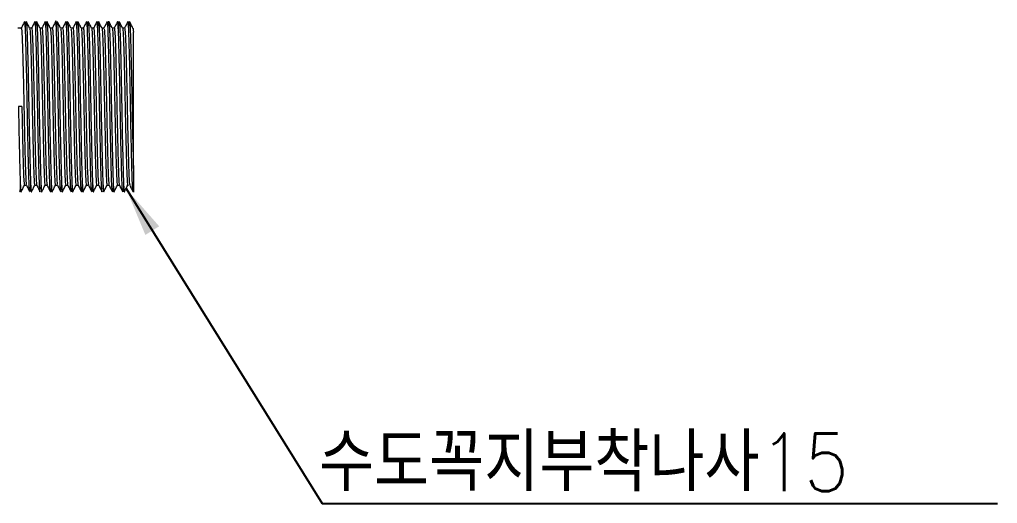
# Model space of a CAD drawing. Extents: x 14808 to 20058, y -13198 to -11680.
# Drawn here: x 18903.1 to 18962.3, y -12763 to -12733.8 of the extents above; entities that cross this region are included whole.
import ezdxf

# ---------------------------------------------------------------- set-up
doc = ezdxf.new("R2010")
doc.units = 0
doc.header["$LTSCALE"] = 7
doc.header["$MEASUREMENT"] = 0
doc.layers.get('0').update_dxf_attribs({"color": 2, "linetype": 'CONTINUOUS'})
doc.layers.add('D', color=2, linetype='CONTINUOUS')
doc.styles.add('GHS', font='romans', dxfattribs={"bigfont": 'ghs'})
doc.dimstyles.new('STANDARD$7', dxfattribs={"dimtxt": 3.5, "dimasz": 3, "dimexe": 1, "dimexo": 0.0625, "dimgap": 1, "dimtad": 1, "dimdec": 4, "dimzin": 0, "dimdsep": 46, "dimtxsty": 'GHS', "dimcen": 1, "dimclrt": 2, "dimadec": 0, "dimazin": 0, "dimtfac": 1, "dimtdec": 4, "dimtofl": 0, "dimtmove": 0, "dimatfit": 3, "dimfxl": 1, "dimtolj": 1, "dimtzin": 0, "dimarcsym": 0})

msp = doc.modelspace()

# ---------------------------------------------------------------- linework, layer by layer
at = {"color": 7, "linetype": 'Continuous', "lineweight": 15}
for p, q in [((18903.222, -12734.302), (18903.004, -12734.302)), ((18903.847, -12734.302), (18903.724, -12734.302)), ((18904.472, -12734.302), (18904.349, -12734.302)), ((18905.097, -12734.302), (18904.974, -12734.302)), ((18905.722, -12734.302), (18905.599, -12734.302)), ((18906.347, -12734.302), (18906.224, -12734.302)), ((18906.972, -12734.302), (18906.849, -12734.302)), ((18907.597, -12734.302), (18907.474, -12734.302)), ((18908.222, -12734.302), (18908.099, -12734.302)), ((18908.847, -12734.302), (18908.724, -12734.302)), ((18909.472, -12734.302), (18909.349, -12734.302)), ((18903.254, -12739.052), (18903.048, -12739.052)), ((18903.41, -12743.802), (18903.533, -12743.802)), ((18903.784, -12743.677), (18903.755, -12744.149)), ((18904.035, -12743.802), (18904.158, -12743.802)), ((18904.66, -12743.802), (18904.783, -12743.802)), ((18905.285, -12743.802), (18905.408, -12743.802)), ((18905.659, -12743.671), (18905.635, -12744.106)), ((18905.91, -12743.802), (18906.033, -12743.802)), ((18906.535, -12743.802), (18906.658, -12743.802)), ((18907.16, -12743.802), (18907.283, -12743.802)), ((18907.534, -12743.68), (18907.504, -12744.156)), ((18907.785, -12743.802), (18907.908, -12743.802)), ((18908.41, -12743.802), (18908.533, -12743.802)), ((18909.035, -12743.802), (18909.158, -12743.802)), ((18909.66, -12743.802), (18909.701, -12743.802))]:
    msp.add_line(p, q, dxfattribs=at)
for points, knots in [([(18903.425, -12733.892), (18903.391, -12733.961), (18903.322, -12734.098), (18903.254, -12734.234), (18903.22, -12734.302)], [0, 0, 0, 0, 0.504702, 1, 1, 1, 1]), ([(18903.736, -12744.137), (18903.732, -12744.145), (18903.716, -12744.172), (18903.688, -12743.6), (18903.658, -12742.582), (18903.635, -12741.596), (18903.612, -12740.537), (18903.587, -12739.265), (18903.555, -12737.515), (18903.52, -12735.934), (18903.488, -12734.718), (18903.454, -12733.967), (18903.434, -12733.938), (18903.424, -12733.925)], [0, 0, 0, 0, 0.045469, 0.152868, 0.260273, 0.346272, 0.367918, 0.475321, 0.582722, 0.690123, 0.797527, 0.904926, 1, 1, 1, 1]), ([(18903.471, -12734.442), (18903.473, -12734.402), (18903.48, -12734.222), (18903.493, -12734.023), (18903.504, -12733.947), (18903.509, -12733.909)], [0, 0, 0, 0, 0.1238, 0.560022, 1, 1, 1, 1]), ([(18903.726, -12734.305), (18903.691, -12734.237), (18903.623, -12734.099), (18903.554, -12733.961), (18903.519, -12733.892)], [0, 0, 0, 0, 0.4999872, 1, 1, 1, 1]), ([(18903.52, -12733.91), (18903.522, -12733.909), (18903.529, -12733.905), (18903.543, -12734.047), (18903.56, -12734.336), (18903.577, -12734.765), (18903.593, -12735.318), (18903.609, -12735.972), (18903.627, -12736.72), (18903.643, -12737.494), (18903.659, -12738.276), (18903.67, -12738.857), (18903.681, -12739.472), (18903.694, -12740.125), (18903.711, -12740.957), (18903.728, -12741.743), (18903.745, -12742.446), (18903.761, -12743.059), (18903.777, -12743.552), (18903.795, -12743.924), (18903.812, -12744.144), (18903.825, -12744.234), (18903.832, -12744.2), (18903.833, -12744.192)], [0, 0, 0, 0, 0.017466, 0.071845, 0.124691, 0.179069, 0.231917, 0.286298, 0.339143, 0.393521, 0.439816, 0.487129, 0.500794, 0.553638, 0.608015, 0.660863, 0.715244, 0.76809, 0.822469, 0.875315, 0.929694, 0.982542, 1, 1, 1, 1]), ([(18904.05, -12733.892), (18904.016, -12733.961), (18903.947, -12734.098), (18903.879, -12734.234), (18903.845, -12734.302)], [0, 0, 0, 0, 0.5047353, 1, 1, 1, 1]), ([(18904.362, -12744.196), (18904.361, -12744.199), (18904.35, -12744.274), (18904.326, -12743.875), (18904.292, -12742.992), (18904.26, -12741.599), (18904.225, -12739.936), (18904.193, -12738.168), (18904.158, -12736.505), (18904.125, -12735.116), (18904.091, -12734.215), (18904.066, -12733.821), (18904.052, -12733.929), (18904.049, -12733.952)], [0, 0, 0, 0, 0.004909, 0.112277, 0.219648, 0.327018, 0.434387, 0.541759, 0.649126, 0.7565, 0.863868, 0.971239, 1, 1, 1, 1]), ([(18904.096, -12734.419), (18904.102, -12734.301), (18904.114, -12734.067), (18904.125, -12733.974), (18904.131, -12733.928)], [0, 0, 0, 0, 0.506516, 1, 1, 1, 1]), ([(18904.351, -12734.306), (18904.317, -12734.237), (18904.248, -12734.099), (18904.179, -12733.961), (18904.144, -12733.893)], [0, 0, 0, 0, 0.499988, 1, 1, 1, 1]), ([(18904.146, -12733.901), (18904.146, -12733.9), (18904.152, -12733.888), (18904.163, -12734.002), (18904.181, -12734.249), (18904.198, -12734.652), (18904.215, -12735.172), (18904.23, -12735.808), (18904.247, -12736.53), (18904.265, -12737.33), (18904.282, -12738.172), (18904.298, -12739.046), (18904.314, -12739.913), (18904.332, -12740.763), (18904.349, -12741.557), (18904.366, -12742.287), (18904.382, -12742.919), (18904.398, -12743.446), (18904.416, -12743.846), (18904.433, -12744.105), (18904.447, -12744.224), (18904.455, -12744.2), (18904.458, -12744.191)], [0, 0, 0, 0, 0.004704, 0.057666, 0.112162, 0.165128, 0.219629, 0.272592, 0.327091, 0.380054, 0.434553, 0.487517, 0.542018, 0.59498, 0.649478, 0.702444, 0.756946, 0.809907, 0.864404, 0.91737, 0.971871, 1, 1, 1, 1]), ([(18904.675, -12733.892), (18904.641, -12733.961), (18904.572, -12734.098), (18904.504, -12734.234), (18904.47, -12734.302)], [0, 0, 0, 0, 0.504722, 1, 1, 1, 1]), ([(18904.986, -12744.143), (18904.979, -12744.13), (18904.961, -12744.095), (18904.929, -12743.381), (18904.898, -12742.172), (18904.863, -12740.589), (18904.83, -12738.838), (18904.796, -12737.112), (18904.762, -12735.598), (18904.73, -12734.497), (18904.699, -12733.903), (18904.681, -12733.945), (18904.674, -12733.962)], [0, 0, 0, 0, 0.07125, 0.178678, 0.286111, 0.393537, 0.500971, 0.608398, 0.715829, 0.823259, 0.930687, 1, 1, 1, 1]), ([(18904.721, -12734.431), (18904.726, -12734.337), (18904.736, -12734.118), (18904.752, -12733.93), (18904.762, -12733.906), (18904.767, -12733.894)], [0, 0, 0, 0, 0.2793715, 0.6528108, 1, 1, 1, 1]), ([(18904.976, -12734.306), (18904.942, -12734.237), (18904.873, -12734.099), (18904.804, -12733.961), (18904.769, -12733.893)], [0, 0, 0, 0, 0.499988, 1, 1, 1, 1]), ([(18904.771, -12733.906), (18904.775, -12733.921), (18904.785, -12733.953), (18904.801, -12734.18), (18904.819, -12734.541), (18904.836, -12735.038), (18904.851, -12735.643), (18904.868, -12736.351), (18904.885, -12737.129), (18904.903, -12737.968), (18904.919, -12738.831), (18904.935, -12739.708), (18904.952, -12740.559), (18904.97, -12741.374), (18904.987, -12742.116), (18905.003, -12742.778), (18905.019, -12743.328), (18905.036, -12743.762), (18905.054, -12744.055), (18905.069, -12744.213), (18905.079, -12744.201), (18905.083, -12744.196)], [0, 0, 0, 0, 0.045281, 0.098183, 0.152618, 0.205524, 0.259964, 0.312865, 0.3673, 0.420206, 0.474645, 0.527547, 0.581984, 0.634887, 0.689324, 0.742228, 0.796666, 0.849568, 0.904004, 0.95691, 1, 1, 1, 1]), ([(18905.3, -12733.892), (18905.266, -12733.961), (18905.197, -12734.098), (18905.129, -12734.234), (18905.095, -12734.302)], [0, 0, 0, 0, 0.504758, 1, 1, 1, 1]), ([(18905.612, -12744.149), (18905.608, -12744.16), (18905.594, -12744.211), (18905.568, -12743.711), (18905.535, -12742.691), (18905.501, -12741.218), (18905.467, -12739.512), (18905.435, -12737.749), (18905.399, -12736.14), (18905.368, -12734.84), (18905.333, -12734.084), (18905.311, -12733.781), (18905.299, -12733.899), (18905.299, -12733.902)], [0, 0, 0, 0, 0.030747, 0.138142, 0.245545, 0.352941, 0.46034, 0.56774, 0.675137, 0.782538, 0.889933, 0.997336, 1, 1, 1, 1]), ([(18905.346, -12734.442), (18905.349, -12734.37), (18905.358, -12734.165), (18905.372, -12733.97), (18905.383, -12733.923), (18905.388, -12733.9)], [0, 0, 0, 0, 0.219779, 0.616153, 1, 1, 1, 1]), ([(18905.601, -12734.306), (18905.567, -12734.237), (18905.498, -12734.099), (18905.429, -12733.961), (18905.394, -12733.892)], [0, 0, 0, 0, 0.499987, 1, 1, 1, 1]), ([(18905.396, -12733.912), (18905.399, -12733.917), (18905.407, -12733.929), (18905.422, -12734.112), (18905.44, -12734.442), (18905.457, -12734.906), (18905.473, -12735.49), (18905.489, -12736.17), (18905.506, -12736.938), (18905.524, -12737.759), (18905.541, -12738.625), (18905.556, -12739.494), (18905.573, -12740.36), (18905.59, -12741.18), (18905.608, -12741.947), (18905.624, -12742.625), (18905.64, -12743.208), (18905.657, -12743.667), (18905.675, -12744.003), (18905.692, -12744.178), (18905.702, -12744.243), (18905.708, -12744.209), (18905.708, -12744.208)], [0, 0, 0, 0, 0.031873, 0.086371, 0.139334, 0.193834, 0.246798, 0.301299, 0.354261, 0.408759, 0.461725, 0.516227, 0.569189, 0.623686, 0.676652, 0.731154, 0.784116, 0.838614, 0.891578, 0.946077, 0.999041, 1, 1, 1, 1]), ([(18905.925, -12733.892), (18905.891, -12733.961), (18905.822, -12734.098), (18905.754, -12734.234), (18905.72, -12734.302)], [0, 0, 0, 0, 0.504726, 1, 1, 1, 1]), ([(18906.236, -12744.184), (18906.226, -12744.128), (18906.205, -12744.009), (18906.171, -12743.131), (18906.14, -12741.816), (18906.104, -12740.175), (18906.073, -12738.411), (18906.038, -12736.721), (18906.005, -12735.284), (18905.971, -12734.308), (18905.943, -12733.848), (18905.928, -12733.939), (18905.924, -12733.966)], [0, 0, 0, 0, 0.097219, 0.204622, 0.312026, 0.419427, 0.526834, 0.634232, 0.741639, 0.84904, 0.956443, 1, 1, 1, 1]), ([(18905.972, -12734.412), (18905.974, -12734.38), (18905.981, -12734.206), (18905.993, -12734.017), (18906.004, -12733.944), (18906.01, -12733.908)], [0, 0, 0, 0, 0.102726, 0.563363, 1, 1, 1, 1]), ([(18906.226, -12734.306), (18906.192, -12734.238), (18906.123, -12734.1), (18906.054, -12733.962), (18906.02, -12733.893)], [0, 0, 0, 0, 0.499988, 1, 1, 1, 1]), ([(18906.021, -12733.913), (18906.023, -12733.912), (18906.03, -12733.91), (18906.043, -12734.056), (18906.06, -12734.347), (18906.078, -12734.785), (18906.094, -12735.336), (18906.11, -12736), (18906.127, -12736.743), (18906.144, -12737.56), (18906.161, -12738.411), (18906.177, -12739.288), (18906.194, -12740.15), (18906.211, -12740.989), (18906.228, -12741.766), (18906.245, -12742.472), (18906.261, -12743.076), (18906.278, -12743.569), (18906.295, -12743.933), (18906.313, -12744.15), (18906.325, -12744.236), (18906.332, -12744.202), (18906.333, -12744.195)], [0, 0, 0, 0, 0.018558, 0.071538, 0.126054, 0.179038, 0.233559, 0.286539, 0.341055, 0.394037, 0.448555, 0.501537, 0.556056, 0.609037, 0.663554, 0.716538, 0.771058, 0.824038, 0.878554, 0.931539, 0.98606, 1, 1, 1, 1]), ([(18906.55, -12733.892), (18906.516, -12733.961), (18906.447, -12734.098), (18906.379, -12734.234), (18906.345, -12734.302)], [0, 0, 0, 0, 0.504711, 1, 1, 1, 1]), ([(18906.861, -12744.167), (18906.852, -12744.127), (18906.832, -12744.037), (18906.799, -12743.214), (18906.767, -12741.931), (18906.732, -12740.308), (18906.7, -12738.547), (18906.665, -12736.843), (18906.632, -12735.381), (18906.599, -12734.364), (18906.57, -12733.864), (18906.554, -12733.943), (18906.549, -12733.968)], [0, 0, 0, 0, 0.088958, 0.196372, 0.303789, 0.411201, 0.518619, 0.626031, 0.733447, 0.84086, 0.948274, 1, 1, 1, 1]), ([(18906.597, -12734.414), (18906.6, -12734.363), (18906.607, -12734.175), (18906.621, -12733.987), (18906.632, -12733.93), (18906.637, -12733.903)], [0, 0, 0, 0, 0.161128, 0.597396, 1, 1, 1, 1]), ([(18906.851, -12734.306), (18906.817, -12734.237), (18906.748, -12734.099), (18906.679, -12733.961), (18906.644, -12733.892)], [0, 0, 0, 0, 0.499987, 1, 1, 1, 1]), ([(18906.645, -12733.914), (18906.648, -12733.916), (18906.656, -12733.922), (18906.671, -12734.092), (18906.688, -12734.405), (18906.705, -12734.862), (18906.721, -12735.431), (18906.738, -12736.109), (18906.755, -12736.864), (18906.772, -12737.689), (18906.789, -12738.544), (18906.805, -12739.422), (18906.822, -12740.281), (18906.839, -12741.113), (18906.856, -12741.879), (18906.873, -12742.572), (18906.889, -12743.159), (18906.906, -12743.633), (18906.923, -12743.978), (18906.94, -12744.17), (18906.951, -12744.241), (18906.958, -12744.205), (18906.958, -12744.202)], [0, 0, 0, 0, 0.028221, 0.081132, 0.135577, 0.188492, 0.242942, 0.295852, 0.350296, 0.40321, 0.457658, 0.510571, 0.565018, 0.61793, 0.672376, 0.72529, 0.779739, 0.83265, 0.887095, 0.94001, 0.99446, 1, 1, 1, 1]), ([(18907.175, -12733.892), (18907.141, -12733.961), (18907.072, -12734.098), (18907.004, -12734.234), (18906.97, -12734.302)], [0, 0, 0, 0, 0.504745, 1, 1, 1, 1]), ([(18907.486, -12744.136), (18907.481, -12744.143), (18907.466, -12744.164), (18907.437, -12743.578), (18907.405, -12742.472), (18907.37, -12740.949), (18907.337, -12739.219), (18907.304, -12737.47), (18907.269, -12735.896), (18907.237, -12734.692), (18907.204, -12733.96), (18907.183, -12733.94), (18907.174, -12733.93)], [0, 0, 0, 0, 0.048338, 0.155756, 0.263181, 0.3706, 0.478022, 0.585442, 0.692863, 0.800286, 0.907704, 1, 1, 1, 1]), ([(18907.221, -12734.441), (18907.222, -12734.408), (18907.229, -12734.233), (18907.242, -12734.034), (18907.253, -12733.953), (18907.259, -12733.911)], [0, 0, 0, 0, 0.102914, 0.547289, 1, 1, 1, 1]), ([(18907.476, -12734.306), (18907.442, -12734.237), (18907.373, -12734.1), (18907.304, -12733.962), (18907.27, -12733.893)], [0, 0, 0, 0, 0.499987, 1, 1, 1, 1]), ([(18907.271, -12733.909), (18907.272, -12733.908), (18907.279, -12733.902), (18907.292, -12734.036), (18907.309, -12734.316), (18907.326, -12734.739), (18907.343, -12735.286), (18907.359, -12735.935), (18907.376, -12736.678), (18907.393, -12737.482), (18907.41, -12738.338), (18907.426, -12739.207), (18907.443, -12740.079), (18907.46, -12740.914), (18907.477, -12741.704), (18907.494, -12742.411), (18907.51, -12743.029), (18907.527, -12743.529), (18907.544, -12743.908), (18907.561, -12744.136), (18907.574, -12744.232), (18907.581, -12744.2), (18907.583, -12744.192)], [0, 0, 0, 0, 0.013219, 0.06774, 0.120725, 0.175246, 0.228232, 0.282756, 0.33574, 0.390259, 0.443247, 0.497772, 0.550755, 0.605274, 0.65826, 0.712784, 0.765769, 0.82029, 0.873275, 0.927796, 0.980782, 1, 1, 1, 1]), ([(18907.8, -12733.892), (18907.766, -12733.961), (18907.697, -12734.098), (18907.629, -12734.234), (18907.595, -12734.302)], [0, 0, 0, 0, 0.504725, 1, 1, 1, 1]), ([(18908.112, -12744.189), (18908.111, -12744.194), (18908.099, -12744.267), (18908.075, -12743.859), (18908.041, -12742.96), (18908.009, -12741.558), (18907.974, -12739.89), (18907.942, -12738.122), (18907.907, -12736.464), (18907.875, -12735.084), (18907.84, -12734.199), (18907.815, -12733.817), (18907.801, -12733.927), (18907.799, -12733.948)], [0, 0, 0, 0, 0.007714, 0.115089, 0.222467, 0.329844, 0.43722, 0.544599, 0.651973, 0.759354, 0.866729, 0.974107, 1, 1, 1, 1]), ([(18907.846, -12734.423), (18907.852, -12734.309), (18907.863, -12734.077), (18907.874, -12733.982), (18907.88, -12733.934)], [0, 0, 0, 0, 0.493516, 1, 1, 1, 1]), ([(18908.101, -12734.305), (18908.066, -12734.237), (18907.998, -12734.099), (18907.929, -12733.961), (18907.894, -12733.892)], [0, 0, 0, 0, 0.499987, 1, 1, 1, 1]), ([(18907.895, -12733.898), (18907.896, -12733.897), (18907.901, -12733.884), (18907.913, -12733.993), (18907.93, -12734.232), (18907.947, -12734.628), (18907.964, -12735.141), (18907.98, -12735.772), (18907.996, -12736.489), (18908.014, -12737.286), (18908.031, -12738.126), (18908.047, -12739), (18908.063, -12739.867), (18908.081, -12740.719), (18908.098, -12741.516), (18908.115, -12742.251), (18908.131, -12742.888), (18908.147, -12743.421), (18908.165, -12743.828), (18908.182, -12744.095), (18908.196, -12744.223), (18908.205, -12744.2), (18908.208, -12744.191)], [0, 0, 0, 0, 0.002519, 0.055367, 0.109747, 0.162599, 0.216983, 0.269833, 0.324215, 0.377065, 0.431447, 0.484298, 0.538683, 0.591531, 0.645912, 0.698765, 0.753151, 0.805998, 0.860379, 0.913231, 0.967615, 1, 1, 1, 1]), ([(18908.425, -12733.892), (18908.391, -12733.961), (18908.322, -12734.098), (18908.254, -12734.234), (18908.22, -12734.302)], [0, 0, 0, 0, 0.504696, 1, 1, 1, 1]), ([(18908.736, -12744.146), (18908.729, -12744.129), (18908.71, -12744.086), (18908.678, -12743.355), (18908.647, -12742.134), (18908.612, -12740.544), (18908.579, -12738.791), (18908.545, -12737.068), (18908.511, -12735.562), (18908.479, -12734.475), (18908.448, -12733.896), (18908.431, -12733.945), (18908.424, -12733.964)], [0, 0, 0, 0, 0.074107, 0.181537, 0.28897, 0.396398, 0.503833, 0.611261, 0.718693, 0.826124, 0.933554, 1, 1, 1, 1]), ([(18908.472, -12734.43), (18908.476, -12734.342), (18908.485, -12734.127), (18908.501, -12733.936), (18908.512, -12733.906), (18908.517, -12733.891)], [0, 0, 0, 0, 0.258399, 0.634493, 1, 1, 1, 1]), ([(18908.726, -12734.306), (18908.692, -12734.237), (18908.623, -12734.099), (18908.554, -12733.961), (18908.519, -12733.893)], [0, 0, 0, 0, 0.499987, 1, 1, 1, 1]), ([(18908.521, -12733.908), (18908.525, -12733.92), (18908.535, -12733.948), (18908.551, -12734.165), (18908.568, -12734.518), (18908.585, -12735.009), (18908.601, -12735.608), (18908.617, -12736.311), (18908.635, -12737.086), (18908.652, -12737.923), (18908.668, -12738.785), (18908.684, -12739.662), (18908.701, -12740.514), (18908.719, -12741.332), (18908.736, -12742.079), (18908.752, -12742.746), (18908.768, -12743.302), (18908.786, -12743.743), (18908.803, -12744.043), (18908.819, -12744.209), (18908.828, -12744.201), (18908.833, -12744.198)], [0, 0, 0, 0, 0.042405, 0.095376, 0.149883, 0.202858, 0.25737, 0.31034, 0.364847, 0.417821, 0.472332, 0.525304, 0.579812, 0.632784, 0.687293, 0.740267, 0.794777, 0.847748, 0.902255, 0.955231, 1, 1, 1, 1]), ([(18909.05, -12733.892), (18909.016, -12733.961), (18908.947, -12734.098), (18908.879, -12734.234), (18908.845, -12734.302)], [0, 0, 0, 0, 0.50473, 1, 1, 1, 1]), ([(18909.361, -12744.198), (18909.358, -12744.19), (18909.344, -12744.154), (18909.317, -12743.709), (18909.284, -12742.651), (18909.25, -12741.176), (18909.216, -12739.464), (18909.184, -12737.705), (18909.148, -12736.096), (18909.117, -12734.831), (18909.082, -12734.001), (18909.06, -12733.931), (18909.049, -12733.896)], [0, 0, 0, 0, 0.03366, 0.141058, 0.248463, 0.355863, 0.463265, 0.570668, 0.678068, 0.785473, 0.892871, 1, 1, 1, 1]), ([(18909.096, -12734.443), (18909.099, -12734.376), (18909.107, -12734.176), (18909.122, -12733.979), (18909.132, -12733.927), (18909.137, -12733.901)], [0, 0, 0, 0, 0.202933, 0.606792, 1, 1, 1, 1]), ([(18909.351, -12734.306), (18909.317, -12734.237), (18909.248, -12734.099), (18909.179, -12733.961), (18909.144, -12733.892)], [0, 0, 0, 0, 0.499988, 1, 1, 1, 1]), ([(18909.146, -12733.913), (18909.148, -12733.916), (18909.157, -12733.924), (18909.171, -12734.099), (18909.189, -12734.421), (18909.206, -12734.878), (18909.222, -12735.456), (18909.238, -12736.131), (18909.255, -12736.896), (18909.273, -12737.714), (18909.29, -12738.578), (18909.305, -12739.448), (18909.322, -12740.315), (18909.339, -12741.137), (18909.357, -12741.908), (18909.373, -12742.591), (18909.389, -12743.18), (18909.406, -12743.646), (18909.424, -12743.988), (18909.441, -12744.173), (18909.452, -12744.241), (18909.458, -12744.205), (18909.458, -12744.202)], [0, 0, 0, 0, 0.028975, 0.083389, 0.13627, 0.190685, 0.243567, 0.297983, 0.350863, 0.405277, 0.458161, 0.512579, 0.565458, 0.619871, 0.672754, 0.727172, 0.780052, 0.834466, 0.887347, 0.941762, 0.994644, 1, 1, 1, 1]), ([(18909.675, -12733.892), (18909.641, -12733.961), (18909.572, -12734.098), (18909.504, -12734.234), (18909.47, -12734.302)], [0, 0, 0, 0, 0.504719, 1, 1, 1, 1]), ([(18909.99, -12744.212), (18909.99, -12744.212), (18909.99, -12744.212), (18909.979, -12744.208), (18909.955, -12743.989), (18909.921, -12743.11), (18909.889, -12741.773), (18909.853, -12740.13), (18909.822, -12738.364), (18909.787, -12736.679), (18909.754, -12735.251), (18909.72, -12734.289), (18909.693, -12733.843), (18909.678, -12733.938), (18909.674, -12733.964)], [0, 0, 0, 0, 0.000002, 0.004629, 0.110755, 0.216883, 0.323012, 0.429137, 0.535268, 0.641392, 0.747523, 0.853649, 0.959777, 1, 1, 1, 1]), ([(18909.722, -12734.414), (18909.723, -12734.388), (18909.73, -12734.218), (18909.743, -12734.028), (18909.754, -12733.949), (18909.759, -12733.911)], [0, 0, 0, 0, 0.084147, 0.551946, 1, 1, 1, 1]), ([(18909.976, -12734.306), (18909.942, -12734.237), (18909.873, -12734.099), (18909.804, -12733.961), (18909.769, -12733.892)], [0, 0, 0, 0, 0.499987, 1, 1, 1, 1]), ([(18909.771, -12733.911), (18909.772, -12733.91), (18909.779, -12733.905), (18909.792, -12734.045), (18909.809, -12734.328), (18909.827, -12734.759), (18909.843, -12735.304), (18909.859, -12735.963), (18909.876, -12736.702), (18909.894, -12737.515), (18909.911, -12738.365), (18909.927, -12739.241), (18909.943, -12740.105), (18909.96, -12740.945), (18909.981, -12741.885), (18909.995, -12742.444), (18910.004, -12742.783)], [0, 0, 0, 0, 0.022513, 0.093539, 0.166625, 0.237658, 0.310751, 0.381778, 0.454865, 0.525894, 0.598983, 0.670013, 0.743103, 0.814131, 0.887219, 1, 1, 1, 1]), ([(18903.222, -12734.313), (18903.231, -12734.339), (18903.248, -12734.392), (18903.276, -12734.915), (18903.303, -12735.734), (18903.33, -12736.81), (18903.359, -12738.055), (18903.385, -12739.376), (18903.412, -12740.673), (18903.441, -12741.844), (18903.467, -12742.812), (18903.495, -12743.469), (18903.517, -12743.791), (18903.528, -12743.767), (18903.531, -12743.761)], [0, 0, 0, 0, 0.0826329, 0.172678, 0.2610178, 0.3498724, 0.4398696, 0.5278859, 0.6171401, 0.7070054, 0.7948488, 0.8844228, 0.9740733, 1, 1, 1, 1]), ([(18903.726, -12734.334), (18903.733, -12734.357), (18903.749, -12734.411), (18903.776, -12734.917), (18903.803, -12735.733), (18903.83, -12736.811), (18903.859, -12738.055), (18903.885, -12739.376), (18903.912, -12740.673), (18903.941, -12741.845), (18903.967, -12742.811), (18903.995, -12743.473), (18904.018, -12743.801), (18904.031, -12743.768), (18904.035, -12743.759)], [0, 0, 0, 0, 0.07037, 0.16034, 0.248606, 0.337386, 0.427308, 0.515251, 0.604431, 0.694221, 0.781991, 0.87149, 0.961066, 1, 1, 1, 1]), ([(18903.847, -12734.327), (18903.849, -12734.319), (18903.859, -12734.265), (18903.879, -12734.513), (18903.908, -12735.079), (18903.934, -12735.979), (18903.962, -12737.102), (18903.99, -12738.375), (18904.016, -12739.699), (18904.045, -12740.975), (18904.073, -12742.102), (18904.099, -12743.009), (18904.127, -12743.576), (18904.146, -12743.832), (18904.155, -12743.792), (18904.156, -12743.79)], [0, 0, 0, 0, 0.015448, 0.104556, 0.194504, 0.282419, 0.371882, 0.461651, 0.549479, 0.639216, 0.728723, 0.816616, 0.906544, 0.995708, 1, 1, 1, 1]), ([(18904.351, -12734.31), (18904.351, -12734.309), (18904.361, -12734.268), (18904.379, -12734.519), (18904.408, -12735.078), (18904.434, -12735.979), (18904.462, -12737.102), (18904.49, -12738.375), (18904.516, -12739.699), (18904.545, -12740.975), (18904.573, -12742.102), (18904.599, -12743.007), (18904.627, -12743.582), (18904.647, -12743.836), (18904.658, -12743.783), (18904.66, -12743.774)], [0, 0, 0, 0, 0.002212, 0.091332, 0.181293, 0.26922, 0.358695, 0.448475, 0.536316, 0.626064, 0.715583, 0.803488, 0.893428, 0.982604, 1, 1, 1, 1]), ([(18904.472, -12734.345), (18904.476, -12734.335), (18904.488, -12734.3), (18904.511, -12734.62), (18904.54, -12735.274), (18904.565, -12736.235), (18904.594, -12737.403), (18904.622, -12738.698), (18904.648, -12740.02), (18904.677, -12741.267), (18904.704, -12742.349), (18904.73, -12743.172), (18904.757, -12743.687), (18904.774, -12743.745), (18904.781, -12743.771)], [0, 0, 0, 0, 0.036983, 0.12657, 0.216157, 0.303962, 0.393776, 0.483054, 0.571011, 0.660968, 0.749859, 0.838117, 0.928134, 1, 1, 1, 1]), ([(18904.976, -12734.341), (18904.979, -12734.335), (18904.99, -12734.309), (18905.011, -12734.624), (18905.04, -12735.273), (18905.065, -12736.236), (18905.094, -12737.403), (18905.122, -12738.698), (18905.148, -12740.02), (18905.177, -12741.267), (18905.204, -12742.349), (18905.23, -12743.174), (18905.259, -12743.707), (18905.276, -12743.766), (18905.285, -12743.795)], [0, 0, 0, 0, 0.023808, 0.113436, 0.203064, 0.290909, 0.380764, 0.470083, 0.55808, 0.648078, 0.737009, 0.825308, 0.915366, 1, 1, 1, 1]), ([(18905.097, -12734.341), (18905.103, -12734.341), (18905.118, -12734.34), (18905.143, -12734.75), (18905.171, -12735.486), (18905.197, -12736.504), (18905.226, -12737.711), (18905.253, -12739.022), (18905.28, -12740.336), (18905.309, -12741.549), (18905.335, -12742.579), (18905.362, -12743.326), (18905.387, -12743.74), (18905.401, -12743.751), (18905.406, -12743.755)], [0, 0, 0, 0, 0.058765, 0.14868, 0.237757, 0.325877, 0.415889, 0.504532, 0.59304, 0.683063, 0.771279, 0.86024, 0.950191, 1, 1, 1, 1]), ([(18905.601, -12734.35), (18905.606, -12734.351), (18905.619, -12734.355), (18905.643, -12734.752), (18905.671, -12735.485), (18905.697, -12736.505), (18905.726, -12737.711), (18905.753, -12739.022), (18905.78, -12740.336), (18905.809, -12741.549), (18905.835, -12742.578), (18905.862, -12743.328), (18905.888, -12743.755), (18905.903, -12743.763), (18905.91, -12743.766)], [0, 0, 0, 0, 0.045884, 0.135795, 0.224866, 0.312982, 0.402989, 0.491628, 0.580132, 0.67015, 0.758362, 0.847318, 0.937265, 1, 1, 1, 1]), ([(18905.722, -12734.316), (18905.73, -12734.339), (18905.747, -12734.388), (18905.775, -12734.9), (18905.802, -12735.712), (18905.829, -12736.784), (18905.858, -12738.026), (18905.884, -12739.347), (18905.912, -12740.645), (18905.94, -12741.82), (18905.966, -12742.793), (18905.994, -12743.458), (18906.016, -12743.787), (18906.028, -12743.765), (18906.031, -12743.76)], [0, 0, 0, 0, 0.080647, 0.170694, 0.259093, 0.347886, 0.437897, 0.525952, 0.615155, 0.705046, 0.792906, 0.882441, 0.972129, 1, 1, 1, 1]), ([(18906.227, -12734.339), (18906.233, -12734.36), (18906.249, -12734.408), (18906.275, -12734.902), (18906.302, -12735.712), (18906.329, -12736.785), (18906.358, -12738.026), (18906.384, -12739.347), (18906.412, -12740.645), (18906.44, -12741.821), (18906.466, -12742.792), (18906.494, -12743.462), (18906.518, -12743.797), (18906.531, -12743.767), (18906.535, -12743.758)], [0, 0, 0, 0, 0.066852, 0.156968, 0.245437, 0.334298, 0.424379, 0.512502, 0.601775, 0.691736, 0.779665, 0.869269, 0.959026, 1, 1, 1, 1]), ([(18906.347, -12734.325), (18906.349, -12734.318), (18906.359, -12734.262), (18906.379, -12734.505), (18906.407, -12735.063), (18906.433, -12735.956), (18906.461, -12737.075), (18906.49, -12738.346), (18906.516, -12739.67), (18906.544, -12740.948), (18906.572, -12742.079), (18906.598, -12742.992), (18906.626, -12743.567), (18906.646, -12743.828), (18906.655, -12743.789), (18906.656, -12743.786)], [0, 0, 0, 0, 0.013505, 0.102559, 0.192529, 0.280471, 0.36989, 0.459693, 0.547526, 0.637231, 0.726783, 0.81466, 0.904568, 0.993789, 1, 1, 1, 1]), ([(18906.851, -12734.307), (18906.851, -12734.307), (18906.86, -12734.265), (18906.879, -12734.511), (18906.907, -12735.061), (18906.933, -12735.957), (18906.961, -12737.075), (18906.99, -12738.346), (18907.016, -12739.67), (18907.044, -12740.948), (18907.072, -12742.079), (18907.098, -12742.99), (18907.127, -12743.573), (18907.147, -12743.833), (18907.158, -12743.781), (18907.16, -12743.772)], [0, 0, 0, 0, 0.000748, 0.089769, 0.179705, 0.267614, 0.357, 0.446768, 0.534569, 0.62424, 0.713759, 0.801603, 0.891477, 0.980664, 1, 1, 1, 1]), ([(18906.972, -12734.344), (18906.976, -12734.334), (18906.988, -12734.296), (18907.011, -12734.609), (18907.039, -12735.256), (18907.065, -12736.211), (18907.093, -12737.375), (18907.121, -12738.669), (18907.147, -12739.991), (18907.176, -12741.241), (18907.203, -12742.328), (18907.23, -12743.157), (18907.257, -12743.682), (18907.273, -12743.745), (18907.281, -12743.774)], [0, 0, 0, 0, 0.0350111, 0.1245546, 0.2141746, 0.3019664, 0.3917482, 0.4810716, 0.5689932, 0.6589306, 0.7478771, 0.8360792, 0.9260885, 1, 1, 1, 1]), ([(18907.476, -12734.338), (18907.479, -12734.333), (18907.49, -12734.306), (18907.511, -12734.614), (18907.539, -12735.255), (18907.565, -12736.212), (18907.593, -12737.375), (18907.621, -12738.669), (18907.647, -12739.991), (18907.676, -12741.241), (18907.703, -12742.327), (18907.73, -12743.159), (18907.758, -12743.702), (18907.776, -12743.767), (18907.785, -12743.798)], [0, 0, 0, 0, 0.0210652, 0.1107261, 0.2004634, 0.2883703, 0.3782697, 0.4677101, 0.5557469, 0.6458021, 0.7348652, 0.8231828, 0.9133101, 1, 1, 1, 1]), ([(18907.597, -12734.342), (18907.603, -12734.341), (18907.617, -12734.336), (18907.643, -12734.737), (18907.67, -12735.466), (18907.697, -12736.479), (18907.725, -12737.683), (18907.752, -12738.993), (18907.779, -12740.307), (18907.808, -12741.524), (18907.834, -12742.558), (18907.862, -12743.313), (18907.887, -12743.735), (18907.901, -12743.75), (18907.906, -12743.755)], [0, 0, 0, 0, 0.05678, 0.146677, 0.23581, 0.323889, 0.413893, 0.502605, 0.591049, 0.681078, 0.769347, 0.858249, 0.948218, 1, 1, 1, 1]), ([(18908.101, -12734.349), (18908.105, -12734.349), (18908.119, -12734.35), (18908.143, -12734.74), (18908.17, -12735.465), (18908.197, -12736.48), (18908.225, -12737.683), (18908.252, -12738.993), (18908.279, -12740.307), (18908.308, -12741.524), (18908.334, -12742.558), (18908.362, -12743.315), (18908.388, -12743.751), (18908.403, -12743.763), (18908.41, -12743.768)], [0, 0, 0, 0, 0.044369, 0.134215, 0.223299, 0.311328, 0.401283, 0.489945, 0.57834, 0.668318, 0.756539, 0.845391, 0.935309, 1, 1, 1, 1]), ([(18908.222, -12734.319), (18908.23, -12734.339), (18908.247, -12734.383), (18908.275, -12734.886), (18908.301, -12735.691), (18908.329, -12736.759), (18908.357, -12737.997), (18908.384, -12739.317), (18908.411, -12740.617), (18908.44, -12741.796), (18908.466, -12742.774), (18908.494, -12743.447), (18908.516, -12743.783), (18908.528, -12743.763), (18908.531, -12743.759)], [0, 0, 0, 0, 0.078654, 0.168694, 0.25715, 0.345872, 0.435888, 0.523978, 0.613122, 0.70303, 0.790904, 0.880391, 0.970108, 1, 1, 1, 1]), ([(18908.726, -12734.34), (18908.733, -12734.358), (18908.748, -12734.402), (18908.775, -12734.888), (18908.801, -12735.691), (18908.829, -12736.759), (18908.857, -12737.997), (18908.884, -12739.317), (18908.911, -12740.617), (18908.94, -12741.796), (18908.966, -12742.773), (18908.994, -12743.451), (18909.017, -12743.794), (18909.031, -12743.767), (18909.035, -12743.758)], [0, 0, 0, 0, 0.0655926, 0.155636, 0.2440955, 0.3328217, 0.4228411, 0.5109346, 0.6000827, 0.6899942, 0.7778715, 0.8673624, 0.9570827, 1, 1, 1, 1]), ([(18908.847, -12734.322), (18908.848, -12734.316), (18908.858, -12734.259), (18908.878, -12734.496), (18908.907, -12735.046), (18908.933, -12735.934), (18908.961, -12737.048), (18908.989, -12738.317), (18909.015, -12739.641), (18909.043, -12740.921), (18909.071, -12742.056), (18909.097, -12742.974), (18909.126, -12743.558), (18909.145, -12743.825), (18909.155, -12743.786), (18909.156, -12743.783)], [0, 0, 0, 0, 0.011566, 0.100564, 0.190553, 0.278525, 0.3679, 0.457734, 0.545577, 0.635248, 0.724844, 0.812708, 0.902595, 0.99187, 1, 1, 1, 1]), ([(18909.351, -12734.307), (18909.36, -12734.357), (18909.378, -12734.459), (18909.407, -12735.056), (18909.433, -12735.931), (18909.461, -12737.049), (18909.489, -12738.316), (18909.515, -12739.641), (18909.543, -12740.921), (18909.571, -12742.056), (18909.597, -12742.973), (18909.626, -12743.564), (18909.647, -12743.83), (18909.658, -12743.779), (18909.66, -12743.77)], [0, 0, 0, 0, 0.088127, 0.178045, 0.265947, 0.35525, 0.445012, 0.532785, 0.622385, 0.711909, 0.799703, 0.889517, 0.978721, 1, 1, 1, 1]), ([(18909.472, -12734.343), (18909.476, -12734.333), (18909.488, -12734.293), (18909.51, -12734.599), (18909.538, -12735.238), (18909.564, -12736.188), (18909.593, -12737.348), (18909.621, -12738.639), (18909.647, -12739.962), (18909.675, -12741.215), (18909.703, -12742.306), (18909.729, -12743.142), (18909.757, -12743.677), (18909.773, -12743.745), (18909.781, -12743.776)], [0, 0, 0, 0, 0.0330438, 0.1225487, 0.2122065, 0.2999942, 0.3897491, 0.4791218, 0.5670177, 0.65694, 0.7459473, 0.8341022, 0.9241085, 1, 1, 1, 1]), ([(18909.976, -12734.321), (18909.977, -12734.318), (18909.986, -12734.291), (18909.995, -12734.421), (18910.004, -12734.537)], [0, 0, 0, 0, 0.111221, 1, 1, 1, 1]), ([(18910.004, -12742.783), (18910.004, -12742.624), (18910.004, -12742.033), (18910.004, -12740.783), (18910.004, -12739.053), (18910.004, -12737.367), (18910.004, -12735.927), (18910.004, -12734.966), (18910.004, -12734.659), (18910.004, -12734.537)], [0, 0, 0, 0, 0.062923, 0.233953, 0.401226, 0.568661, 0.73081, 0.892998, 1, 1, 1, 1]), ([(18903.048, -12739.052), (18903.048, -12739.052), (18903.056, -12739.481), (18903.07, -12740.199), (18903.09, -12741.155), (18903.107, -12741.918), (18903.124, -12742.606), (18903.14, -12743.187), (18903.157, -12743.655), (18903.174, -12743.992), (18903.191, -12744.176), (18903.202, -12744.243), (18903.208, -12744.207), (18903.208, -12744.206)], [0, 0, 0, 0, 0.000004, 0.155249, 0.25873, 0.365212, 0.468694, 0.575177, 0.678652, 0.785128, 0.888612, 0.995098, 1, 1, 1, 1]), ([(18903.254, -12739.052), (18903.262, -12739.487), (18903.28, -12740.364), (18903.309, -12741.574), (18903.336, -12742.598), (18903.363, -12743.341), (18903.389, -12743.759), (18903.404, -12743.763), (18903.41, -12743.764)], [0, 0, 0, 0, 0.174889, 0.352628, 0.52671, 0.702476, 0.880048, 1, 1, 1, 1]), ([(18910.004, -12742.783), (18910.004, -12742.806), (18910.004, -12742.925), (18910.004, -12743.213), (18910.004, -12743.598), (18910.004, -12743.941), (18910.004, -12744.161), (18910.004, -12744.23), (18910.004, -12744.229), (18910.004, -12744.229)], [0, 0, 0, 0, 0.025324, 0.126718, 0.330003, 0.539028, 0.742264, 0.951037, 1, 1, 1, 1]), ([(18903.159, -12743.675), (18903.156, -12743.744), (18903.143, -12744.123), (18903.129, -12744.171), (18903.118, -12744.21)], [0, 0, 0, 0, 0.180293, 1, 1, 1, 1]), ([(18903.207, -12744.211), (18903.241, -12744.143), (18903.31, -12744.005), (18903.379, -12743.867), (18903.414, -12743.798)], [0, 0, 0, 0, 0.500013, 1, 1, 1, 1]), ([(18903.531, -12743.798), (18903.565, -12743.867), (18903.634, -12744.005), (18903.703, -12744.142), (18903.738, -12744.211)], [0, 0, 0, 0, 0.499987, 1, 1, 1, 1]), ([(18903.832, -12744.211), (18903.867, -12744.142), (18903.936, -12744.004), (18904.004, -12743.866), (18904.039, -12743.797)], [0, 0, 0, 0, 0.500012, 1, 1, 1, 1]), ([(18904.156, -12743.798), (18904.19, -12743.867), (18904.259, -12744.005), (18904.328, -12744.143), (18904.363, -12744.211)], [0, 0, 0, 0, 0.4999874, 1, 1, 1, 1]), ([(18904.409, -12743.66), (18904.403, -12743.807), (18904.397, -12743.998), (18904.39, -12744.025), (18904.389, -12744.031)], [0, 0, 0, 0, 0.76856, 1, 1, 1, 1]), ([(18904.457, -12744.212), (18904.491, -12744.143), (18904.56, -12744.005), (18904.629, -12743.867), (18904.663, -12743.798)], [0, 0, 0, 0, 0.500013, 1, 1, 1, 1]), ([(18904.781, -12743.798), (18904.815, -12743.867), (18904.884, -12744.005), (18904.953, -12744.142), (18904.988, -12744.211)], [0, 0, 0, 0, 0.499987, 1, 1, 1, 1]), ([(18905.034, -12743.688), (18905.033, -12743.718), (18905.021, -12744.071), (18905.008, -12744.251), (18904.997, -12744.197), (18904.997, -12744.196)], [0, 0, 0, 0, 0.0861124, 0.9913799, 1, 1, 1, 1]), ([(18905.082, -12744.211), (18905.117, -12744.142), (18905.185, -12744.004), (18905.254, -12743.866), (18905.289, -12743.798)], [0, 0, 0, 0, 0.5000128, 1, 1, 1, 1]), ([(18905.406, -12743.798), (18905.44, -12743.867), (18905.509, -12744.005), (18905.578, -12744.142), (18905.613, -12744.211)], [0, 0, 0, 0, 0.4999874, 1, 1, 1, 1]), ([(18905.707, -12744.212), (18905.741, -12744.143), (18905.81, -12744.005), (18905.879, -12743.867), (18905.913, -12743.798)], [0, 0, 0, 0, 0.500013, 1, 1, 1, 1]), ([(18906.031, -12743.798), (18906.065, -12743.867), (18906.134, -12744.005), (18906.203, -12744.142), (18906.238, -12744.211)], [0, 0, 0, 0, 0.499987, 1, 1, 1, 1]), ([(18906.284, -12743.665), (18906.28, -12743.761), (18906.265, -12744.156), (18906.251, -12744.188), (18906.239, -12744.212)], [0, 0, 0, 0, 0.242257, 1, 1, 1, 1]), ([(18906.332, -12744.211), (18906.366, -12744.142), (18906.435, -12744.005), (18906.504, -12743.867), (18906.539, -12743.798)], [0, 0, 0, 0, 0.5000125, 1, 1, 1, 1]), ([(18906.656, -12743.798), (18906.69, -12743.867), (18906.759, -12744.005), (18906.828, -12744.142), (18906.863, -12744.211)], [0, 0, 0, 0, 0.4999874, 1, 1, 1, 1]), ([(18906.909, -12743.672), (18906.906, -12743.748), (18906.892, -12744.132), (18906.878, -12744.176), (18906.867, -12744.211)], [0, 0, 0, 0, 0.197235, 1, 1, 1, 1]), ([(18906.957, -12744.211), (18906.991, -12744.142), (18907.06, -12744.005), (18907.129, -12743.867), (18907.164, -12743.798)], [0, 0, 0, 0, 0.500012, 1, 1, 1, 1]), ([(18907.281, -12743.798), (18907.315, -12743.867), (18907.384, -12744.005), (18907.453, -12744.143), (18907.488, -12744.211)], [0, 0, 0, 0, 0.499987, 1, 1, 1, 1]), ([(18907.582, -12744.211), (18907.616, -12744.143), (18907.685, -12744.005), (18907.754, -12743.867), (18907.789, -12743.798)], [0, 0, 0, 0, 0.500013, 1, 1, 1, 1]), ([(18907.906, -12743.798), (18907.94, -12743.867), (18908.009, -12744.005), (18908.078, -12744.142), (18908.113, -12744.211)], [0, 0, 0, 0, 0.499987, 1, 1, 1, 1]), ([(18908.159, -12743.66), (18908.153, -12743.82), (18908.147, -12743.994), (18908.141, -12744.023), (18908.141, -12744.025)], [0, 0, 0, 0, 0.915424, 1, 1, 1, 1]), ([(18908.207, -12744.211), (18908.242, -12744.142), (18908.31, -12744.004), (18908.379, -12743.866), (18908.414, -12743.797)], [0, 0, 0, 0, 0.500012, 1, 1, 1, 1]), ([(18908.531, -12743.798), (18908.565, -12743.867), (18908.634, -12744.005), (18908.703, -12744.142), (18908.738, -12744.211)], [0, 0, 0, 0, 0.4999874, 1, 1, 1, 1]), ([(18908.784, -12743.686), (18908.783, -12743.724), (18908.77, -12744.085), (18908.758, -12744.146), (18908.746, -12744.201)], [0, 0, 0, 0, 0.104968, 1, 1, 1, 1]), ([(18908.832, -12744.212), (18908.866, -12744.143), (18908.935, -12744.005), (18909.004, -12743.867), (18909.038, -12743.798)], [0, 0, 0, 0, 0.500013, 1, 1, 1, 1]), ([(18909.156, -12743.798), (18909.19, -12743.867), (18909.259, -12744.005), (18909.328, -12744.142), (18909.363, -12744.211)], [0, 0, 0, 0, 0.499987, 1, 1, 1, 1]), ([(18909.409, -12743.671), (18909.4, -12743.849), (18909.385, -12744.168), (18909.371, -12744.199), (18909.365, -12744.212)], [0, 0, 0, 0, 0.5572341, 1, 1, 1, 1]), ([(18909.457, -12744.211), (18909.492, -12744.142), (18909.56, -12744.004), (18909.629, -12743.866), (18909.664, -12743.797)], [0, 0, 0, 0, 0.500013, 1, 1, 1, 1]), ([(18909.781, -12743.798), (18909.815, -12743.867), (18909.884, -12744.005), (18909.953, -12744.142), (18909.988, -12744.211)], [0, 0, 0, 0, 0.499987, 1, 1, 1, 1])]:
    msp.add_open_spline(points, degree=3, knots=knots, dxfattribs=at)

# ---------------------------------------------------------------- texts
at = {"layer": 'D', "ltscale": 0.5, "style": 'GHS', "width": 0.9}
msp.add_text('수도꼭지부착나사15', height=3.5, dxfattribs=at).set_placement((18921.234, -12762.315))

# ---------------------------------------------------------------- leaders
at = {"layer": 'D'}
msp.add_leader([(18909.56, -12744.004), (18921.434, -12763.05), (18962.294, -12763.05)], dimstyle='STANDARD$7', override={"dimscale": 1, "dimtad": 0}, dxfattribs=at)

doc.saveas('drawing.dxf')
